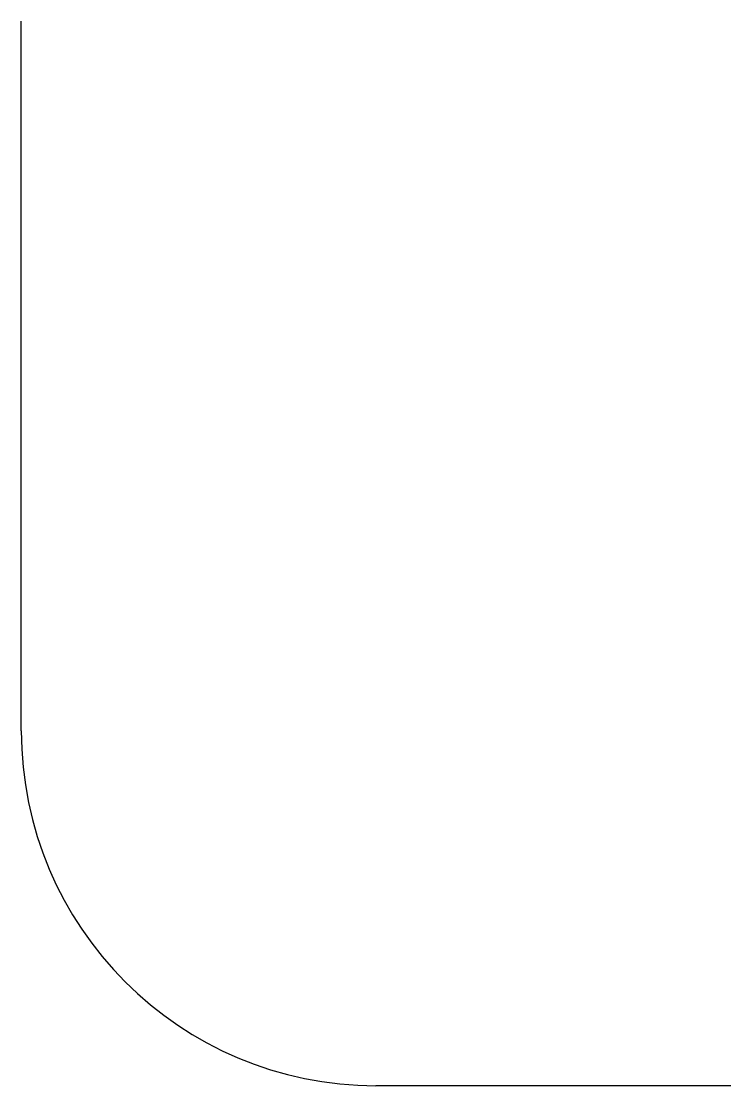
# Model space of a CAD drawing. Header units: millimetres. Extents: x -2.25 to -1.85, y -0.1 to 0.5.
import ezdxf

# ---------------------------------------------------------------- set-up
doc = ezdxf.new("R2010")
doc.units = ezdxf.units.MM
doc.layers.get('0').update_dxf_attribs({"linetype": 'CONTINUOUS'})

msp = doc.modelspace()

# ---------------------------------------------------------------- linework, layer by layer
for p, q in [((-2.25, 0.1), (-2.25, 0.5)), ((-1.85, -0.1), (-2.05, -0.1))]:
    msp.add_line(p, q)
msp.add_arc((-2.05, 0.1), 0.2, 180, 270)

doc.saveas('drawing.dxf')
